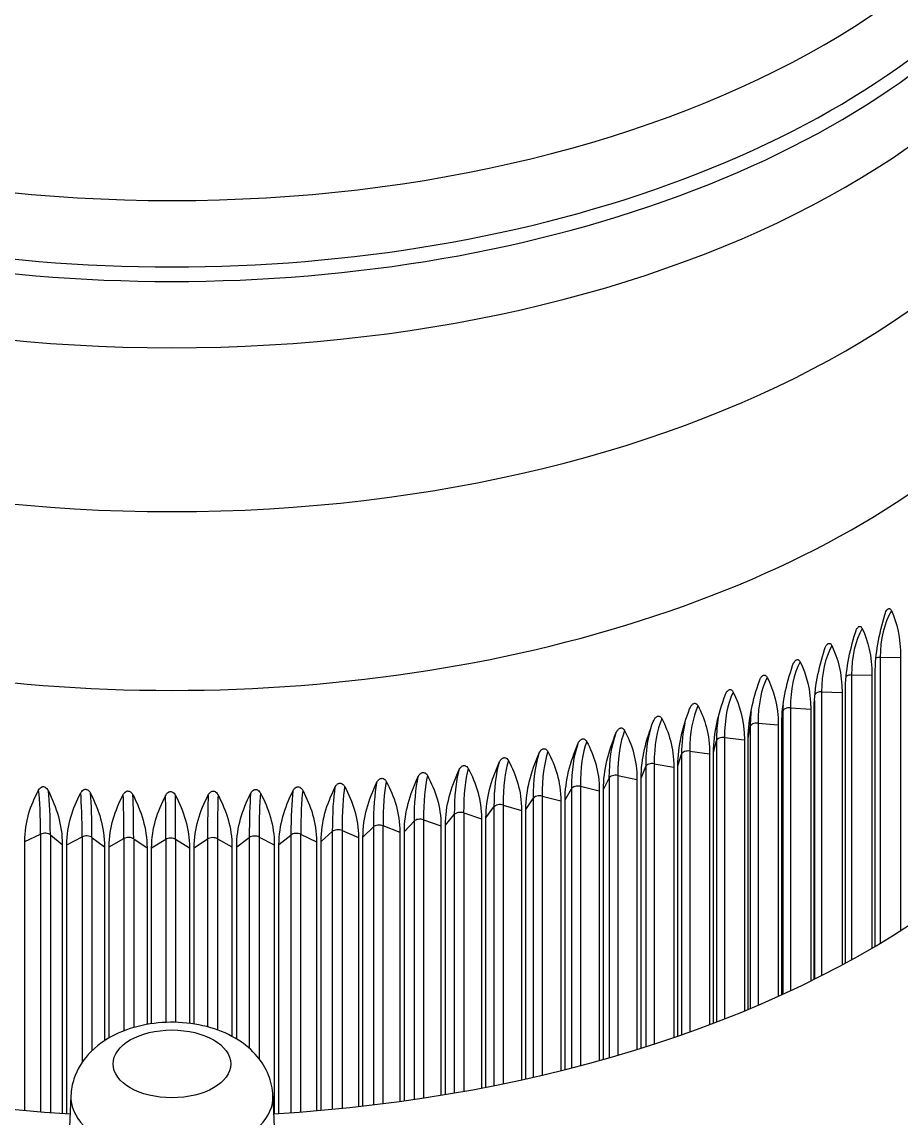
# Model space of a CAD drawing. Header units: millimetres. Extents: x 0 to 7722, y 0 to 5460.
# Drawn here: x 4790.51 to 4800.92, y 3646.07 to 3659.05 of the extents above; entities that cross this region are included whole.
import ezdxf

# ---------------------------------------------------------------- set-up
doc = ezdxf.new("R2010")
doc.units = ezdxf.units.MM
doc.header["$LTSCALE"] = 5
doc.layers.get('0').update_dxf_attribs({"linetype": 'CONTINUOUS'})

# ---------------------------------------------------------------- blocks, each defined once
blk = doc.blocks.new('RWFWFWEWEFWEFWEF')
for p, q in [((290.173, 17.268), (290.414, 17.27)), ((290.173, 17.268), (290.173, 13.883)), ((290.414, 17.27), (290.414, 14.032)), ((289.833, 17.06), (289.833, 13.688)), ((289.833, 17.06), (290.075, 17.056)), ((290.075, 17.056), (290.075, 13.825)), ((290.113, 13.847), (290.113, 17.079)), ((289.76, 13.648), (289.76, 16.873)), ((289.393, 16.759), (289.393, 13.457)), ((289.478, 16.86), (289.478, 13.5)), ((289.478, 16.86), (289.72, 16.851)), ((289.72, 16.851), (289.72, 13.626)), ((289.007, 16.488), (289.02, 16.627)), ((289.02, 16.627), (289.02, 13.28)), ((289.109, 16.67), (289.109, 13.321)), ((289.109, 16.67), (289.349, 16.654)), ((289.349, 16.654), (289.349, 13.436)), ((289.391, 16.676), (289.391, 16.725)), ((289.391, 13.456), (289.391, 16.676)), ((288.725, 16.49), (288.725, 13.149)), ((288.725, 16.49), (288.964, 16.468)), ((289.007, 13.274), (289.007, 16.488)), ((288.609, 16.31), (288.632, 16.449)), ((288.632, 16.449), (288.632, 13.11)), ((288.964, 16.468), (288.964, 13.254)), ((288.198, 16.143), (288.232, 16.28)), ((288.232, 16.28), (288.232, 12.95)), ((288.327, 16.319), (288.327, 12.987)), ((288.327, 16.319), (288.564, 16.291)), ((288.564, 16.291), (288.564, 13.082)), ((288.609, 13.101), (288.609, 16.31)), ((287.775, 15.986), (287.819, 16.122)), ((287.819, 16.122), (287.819, 12.799)), ((287.917, 16.159), (287.917, 12.834)), ((287.917, 16.159), (288.152, 16.125)), ((288.152, 16.125), (288.152, 12.92)), ((288.198, 12.937), (288.198, 16.143)), ((287.34, 15.839), (287.395, 15.975)), ((287.395, 15.975), (287.395, 12.658)), ((287.496, 16.009), (287.496, 12.69)), ((287.496, 16.009), (287.727, 15.969)), ((287.727, 15.969), (287.727, 12.767)), ((287.775, 12.784), (287.775, 15.986)), ((286.894, 15.704), (286.96, 15.839)), ((286.96, 15.839), (286.96, 12.527)), ((287.063, 15.87), (287.063, 12.557)), ((287.063, 15.87), (287.291, 15.824)), ((287.34, 12.641), (287.34, 15.839)), ((286.439, 15.581), (286.514, 15.713)), ((286.514, 15.713), (286.514, 12.406)), ((286.62, 15.742), (286.62, 12.434)), ((286.62, 15.742), (286.845, 15.69)), ((286.894, 12.508), (286.894, 15.704)), ((287.291, 15.824), (287.291, 12.626)), ((285.975, 15.469), (286.06, 15.599)), ((286.06, 15.599), (286.06, 12.297)), ((286.168, 15.625), (286.168, 12.321)), ((286.168, 15.625), (286.388, 15.568)), ((286.439, 12.387), (286.439, 15.581)), ((286.845, 15.69), (286.845, 12.495)), ((285.502, 15.369), (285.597, 15.497)), ((285.597, 15.497), (285.597, 12.198)), ((285.707, 15.52), (285.707, 12.22)), ((285.707, 15.52), (285.923, 15.457)), ((285.923, 15.457), (285.923, 12.266)), ((285.975, 12.277), (285.975, 15.469)), ((286.388, 15.568), (286.388, 12.375)), ((284.536, 15.205), (284.651, 15.327)), ((284.651, 15.327), (284.651, 12.035)), ((284.763, 15.345), (284.763, 12.051)), ((284.763, 15.345), (284.969, 15.272)), ((285.022, 15.281), (285.127, 15.406)), ((285.127, 15.406), (285.127, 12.11)), ((285.238, 15.426), (285.238, 12.13)), ((285.238, 15.426), (285.449, 15.358)), ((285.449, 15.358), (285.449, 12.169)), ((285.502, 12.179), (285.502, 15.369)), ((283.549, 15.09), (283.682, 15.207)), ((283.682, 15.207), (283.682, 11.918)), ((283.797, 15.218), (283.797, 11.929)), ((283.797, 15.218), (283.991, 15.135)), ((284.045, 15.141), (284.169, 15.261)), ((284.169, 15.261), (284.169, 11.97)), ((284.282, 15.276), (284.282, 11.984)), ((284.282, 15.276), (284.482, 15.197)), ((284.482, 15.197), (284.482, 12.011)), ((284.536, 12.018), (284.536, 15.205)), ((284.969, 15.272), (284.969, 12.084)), ((285.022, 12.093), (285.022, 15.281)), ((280.039, 15.088), (280.226, 15.176)), ((280.039, 11.904), (280.039, 15.088)), ((280.226, 15.176), (280.226, 11.888)), ((280.342, 15.167), (280.342, 11.879)), ((280.342, 15.167), (280.483, 15.054)), ((280.538, 15.05), (280.719, 15.143)), ((280.719, 15.143), (280.719, 12.473)), ((280.835, 15.137), (280.835, 12.611)), ((280.835, 15.137), (280.984, 15.027)), ((281.039, 15.025), (281.213, 15.122)), ((281.213, 15.122), (281.213, 12.846)), ((281.329, 15.119), (281.329, 12.885)), ((281.329, 15.119), (281.487, 15.014)), ((281.542, 15.013), (281.708, 15.114)), ((281.708, 15.114), (281.708, 12.946)), ((281.825, 15.114), (281.825, 12.948)), ((281.825, 15.114), (281.99, 15.012)), ((282.046, 15.013), (282.204, 15.118)), ((282.204, 15.118), (282.204, 12.894)), ((282.32, 15.121), (282.32, 12.858)), ((282.32, 15.121), (282.493, 15.024)), ((282.549, 15.026), (282.699, 15.135)), ((282.699, 15.135), (282.699, 12.639)), ((282.815, 15.141), (282.815, 12.515)), ((282.815, 15.141), (282.995, 15.048)), ((283.05, 15.052), (283.192, 15.165)), ((283.192, 15.165), (283.192, 11.877)), ((283.307, 15.174), (283.307, 11.886)), ((283.307, 15.174), (283.495, 15.085)), ((283.495, 15.085), (283.495, 11.901)), ((283.549, 11.906), (283.549, 15.09)), ((283.991, 15.135), (283.991, 11.95)), ((284.045, 11.956), (284.045, 15.141)), ((280.483, 15.054), (280.483, 11.87)), ((280.538, 11.866), (280.538, 15.05)), ((280.984, 15.027), (280.984, 12.73)), ((281.039, 12.764), (281.039, 15.025)), ((281.487, 15.014), (281.487, 12.922)), ((281.542, 12.931), (281.542, 15.013)), ((281.99, 15.012), (281.99, 12.935)), ((282.046, 12.927), (282.046, 15.013)), ((282.493, 15.024), (282.493, 12.781)), ((282.549, 12.749), (282.549, 15.026)), ((282.995, 15.048), (282.995, 11.864)), ((283.05, 11.868), (283.05, 15.052)), ((280.585, 12.078), (280.549, 11.232)), ((282.979, 12.078), (283.015, 11.232))]:
    blk.add_line(p, q)
for centre, major_axis, ratio, start_param, end_param in [((281.782, 17.662), (-25.94, 0), 0.575862, 5.147118, 7.822221), ((281.782, 18.332), (-24.75, 0), 0.575862, 5.169563, 7.961888), ((281.782, 28.133), (11.137, 0), 0.575862, 2.946285, 6.478493), ((281.782, 28.27), (11.076, 0), 0.575862, 2.976405, 6.448373), ((281.782, 28.969), (10.925, 0), 0.575862, 3.141593, 6.283185), ((281.782, 27.434), (11.287, 0), 0.575862, 3.141593, 6.283185), ((281.782, 25.494), (11.287, 0), 0.575862, 3.141593, 6.283185), ((281.782, 23.477), (11.46, 0), 0.575862, 3.092318, 6.33246), ((281.782, 18.537), (-11.65, 0), 0.575862, 6.102193, 7.750295), ((281.782, 18.537), (11.65, 0), 0.575862, 4.816075, 6.464305), ((291.445, 16.602), (-0.92, 1.451), 0.6052, 0.302702, 0.762115), ((281.782, 17.662), (-24.75, 0), 0.575862, 0, 1.606785), ((291.053, 16.363), (-0.863, 1.486), 0.580473, 0.325848, 0.785261), ((290.644, 16.133), (-0.807, 1.517), 0.554625, 0.347048, 0.80646), ((290.174, 17.222), (0.08, 0), 0.575862, 1.588317, 2.273391), ((290.218, 15.915), (-0.752, 1.545), 0.527707, 0.366425, 0.825837), ((289.775, 15.707), (-0.698, 1.57), 0.499771, 0.384096, 0.843508), ((289.831, 17.014), (0.08, 0), 0.575862, 1.544378, 2.475765), ((289.317, 15.51), (0.646, -1.592), 0.470869, 3.541762, 4.001175), ((289.473, 16.814), (-0.08, 0), 0.575862, 4.642033, 5.912433), ((288.844, 15.326), (0.595, -1.612), 0.441059, 3.556337, 4.015749), ((289.683, 15.666), (0.698, -1.57), 0.499771, 3.852716, 3.985101), ((290.129, 15.871), (0.752, -1.545), 0.527707, 3.915997, 3.96743), ((289.099, 16.625), (-0.08, 0), 0.575862, 4.598094, 6.229977), ((288.358, 15.153), (0.545, -1.63), 0.410397, 3.569501, 4.028913), ((288.746, 15.289), (0.595, -1.612), 0.441059, 3.725929, 4.015749), ((289.222, 15.472), (0.646, -1.592), 0.470869, 3.789559, 4.001175), ((288.712, 16.444), (-0.08, 0), 0.575862, 4.554156, 6.186039), ((287.756, 14.962), (0.496, -1.645), 0.378943, 3.595512, 4.040749), ((287.859, 14.993), (0.496, -1.645), 0.378943, 3.581337, 4.040749), ((288.257, 15.119), (0.545, -1.63), 0.410397, 3.66137, 4.028913), ((287.243, 14.817), (0.447, -1.659), 0.346758, 3.591916, 4.051328), ((287.349, 14.845), (0.447, -1.659), 0.346758, 3.591916, 4.051328), ((288.311, 16.274), (-0.08, 0), 0.575862, 4.510218, 6.1421), ((286.72, 14.685), (0.4, -1.671), 0.313903, 3.601303, 4.060715), ((286.827, 14.711), (0.4, -1.671), 0.313903, 3.601303, 4.060715), ((287.898, 16.114), (-0.08, 0), 0.575862, 4.466279, 6.098162), ((224.295, 50.674), (100.707, 0), 0.575862, 5.2818, 5.643961), ((286.187, 14.567), (0.354, -1.682), 0.280443, 3.609555, 4.068967), ((286.296, 14.59), (0.354, -1.682), 0.280443, 3.609555, 4.068967), ((287.473, 15.965), (-0.08, 0), 0.575862, 4.422341, 6.054224), ((285.096, 14.372), (0.263, -1.698), 0.211963, 3.622845, 4.082258), ((285.209, 14.389), (0.263, -1.698), 0.211963, 3.622845, 4.082258), ((285.645, 14.463), (0.308, -1.691), 0.246441, 3.616721, 4.076134), ((285.756, 14.483), (0.308, -1.691), 0.246441, 3.616721, 4.076134), ((287.037, 15.826), (-0.08, 0), 0.575862, 4.378403, 6.010285), ((283.98, 14.232), (0.173, -1.71), 0.141848, 3.632105, 4.091518), ((284.095, 14.244), (0.173, -1.71), 0.141848, 3.632105, 4.091518), ((284.541, 14.295), (0.218, -1.704), 0.177076, 3.627963, 4.087376), ((284.655, 14.31), (0.218, -1.704), 0.177076, 3.627963, 4.087376), ((286.59, 15.699), (-0.08, 0), 0.575862, 4.334464, 5.966347), ((279.998, 14.195), (-0.132, -1.713), 0.108561, 2.188648, 2.64806), ((280.114, 14.186), (-0.132, -1.713), 0.108561, 2.188648, 2.64806), ((280.565, 14.157), (-0.088, -1.716), 0.072864, 2.186333, 2.645745), ((280.681, 14.151), (-0.088, -1.716), 0.072864, 2.186333, 2.645745), ((281.135, 14.134), (-0.045, -1.718), 0.037027, 2.184938, 2.64435), ((281.251, 14.131), (-0.045, -1.718), 0.037027, 2.184938, 2.64435), ((281.706, 14.125), (-0.001, -1.718), 0.001118, 2.184455, 2.643867), ((281.823, 14.124), (-0.001, -1.718), 0.001118, 2.184455, 2.643867), ((282.277, 14.13), (0.042, -1.718), 0.034794, 3.638892, 4.098304), ((282.394, 14.133), (0.042, -1.718), 0.034794, 3.638892, 4.098304), ((282.847, 14.15), (0.086, -1.716), 0.070638, 3.637554, 4.096966), ((282.963, 14.155), (0.086, -1.716), 0.070638, 3.637554, 4.096966), ((283.415, 14.184), (0.129, -1.713), 0.106345, 3.635296, 4.094708), ((283.531, 14.192), (0.129, -1.713), 0.106345, 3.635296, 4.094708), ((286.135, 15.583), (-0.08, 0), 0.575862, 4.290526, 5.922409), ((285.671, 15.479), (0.08, 0), 0.575862, 1.104995, 2.736878), ((284.721, 15.306), (0.08, 0), 0.575862, 1.017118, 2.649001), ((285.199, 15.386), (0.08, 0), 0.575862, 1.061056, 2.692939), ((280.277, 15.14), (0.08, 0), 0.575862, 0.621673, 2.253556), ((283.257, 15.138), (0.08, 0), 0.575862, 0.885303, 2.517186), ((283.749, 15.181), (0.08, 0), 0.575862, 0.929241, 2.561124), ((284.237, 15.237), (0.08, 0), 0.575862, 0.97318, 2.605063), ((224.295, 50.674), (103.373, 0), 0.575862, 5.2818, 5.643961), ((280.772, 15.108), (0.08, 0), 0.575862, 0.665611, 2.297494), ((281.269, 15.089), (0.08, 0), 0.575862, 0.70955, 2.341432), ((281.767, 15.082), (0.08, 0), 0.575862, 0.753488, 2.385371), ((282.265, 15.088), (0.08, 0), 0.575862, 0.797426, 2.429309), ((282.762, 15.107), (0.08, 0), 0.575862, 0.841365, 2.473247), ((224.295, 50.298), (-103.459, 0), 0.575862, 2.140208, 2.502368), ((281.782, 12.061), (1.197, 0), 0.575862, 3.116993, 6.307785)]:
    blk.add_ellipse(centre, major_axis=major_axis, ratio=ratio, start_param=start_param, end_param=end_param)
blk.add_ellipse((281.782, 12.455), major_axis=(0.697, 0), ratio=0.575862)
for points, knots in [([(290.226, 17.772), (290.228, 17.78), (290.231, 17.788), (290.238, 17.807), (290.243, 17.816), (290.251, 17.828), (290.254, 17.832), (290.26, 17.838), (290.263, 17.84), (290.265, 17.842), (290.269, 17.844), (290.272, 17.846), (290.279, 17.847), (290.282, 17.846), (290.29, 17.843), (290.295, 17.838), (290.3, 17.83), (290.302, 17.826), (290.305, 17.822)], [0.05751369, 0.05751369, 0.05751369, 0.05751369, 0.05920225, 0.05920225, 0.0620522, 0.0620522, 0.06345724, 0.06345724, 0.0647649, 0.0647649, 0.0647649, 0.06626207, 0.06626207, 0.06811058, 0.06811058, 0.07108386, 0.07108386, 0.07319434, 0.07319434, 0.07319434, 0.07319434]), ([(289.878, 17.563), (289.88, 17.571), (289.883, 17.578), (289.89, 17.597), (289.896, 17.607), (289.904, 17.618), (289.907, 17.622), (289.913, 17.628), (289.916, 17.63), (289.919, 17.632), (289.922, 17.634), (289.926, 17.635), (289.933, 17.636), (289.937, 17.635), (289.945, 17.632), (289.949, 17.627), (289.955, 17.619), (289.958, 17.615), (289.96, 17.61)], [0.05751369, 0.05751369, 0.05751369, 0.05751369, 0.05920225, 0.05920225, 0.0620522, 0.0620522, 0.06345724, 0.06345724, 0.0647649, 0.0647649, 0.0647649, 0.06626207, 0.06626207, 0.06811058, 0.06811058, 0.07108386, 0.07108386, 0.07319434, 0.07319434, 0.07319434, 0.07319434]), ([(289.514, 17.362), (289.516, 17.371), (289.519, 17.378), (289.527, 17.396), (289.532, 17.406), (289.541, 17.417), (289.544, 17.421), (289.55, 17.427), (289.553, 17.429), (289.557, 17.431), (289.56, 17.432), (289.564, 17.434), (289.571, 17.434), (289.575, 17.433), (289.584, 17.43), (289.588, 17.425), (289.595, 17.417), (289.597, 17.413), (289.599, 17.408)], [0.05751369, 0.05751369, 0.05751369, 0.05751369, 0.05920225, 0.05920225, 0.0620522, 0.0620522, 0.06345724, 0.06345724, 0.0647649, 0.0647649, 0.0647649, 0.06626207, 0.06626207, 0.06811058, 0.06811058, 0.07108386, 0.07108386, 0.07319434, 0.07319434, 0.07319434, 0.07319434]), ([(289.135, 17.172), (289.137, 17.18), (289.14, 17.187), (289.148, 17.205), (289.154, 17.215), (289.163, 17.226), (289.166, 17.229), (289.173, 17.235), (289.176, 17.237), (289.179, 17.239), (289.183, 17.24), (289.187, 17.241), (289.195, 17.242), (289.199, 17.241), (289.208, 17.237), (289.212, 17.233), (289.219, 17.224), (289.221, 17.22), (289.224, 17.215)], [0.05751369, 0.05751369, 0.05751369, 0.05751369, 0.05920225, 0.05920225, 0.0620522, 0.0620522, 0.06345724, 0.06345724, 0.0647649, 0.0647649, 0.0647649, 0.06626207, 0.06626207, 0.06811058, 0.06811058, 0.07108386, 0.07108386, 0.07319434, 0.07319434, 0.07319434, 0.07319434]), ([(288.741, 16.99), (288.744, 16.998), (288.747, 17.006), (288.756, 17.024), (288.762, 17.033), (288.771, 17.044), (288.774, 17.047), (288.781, 17.053), (288.784, 17.055), (288.788, 17.056), (288.792, 17.058), (288.795, 17.059), (288.804, 17.059), (288.808, 17.058), (288.817, 17.054), (288.822, 17.049), (288.829, 17.041), (288.831, 17.036), (288.834, 17.032)], [0.05751369, 0.05751369, 0.05751369, 0.05751369, 0.05920225, 0.05920225, 0.0620522, 0.0620522, 0.06345724, 0.06345724, 0.0647649, 0.0647649, 0.0647649, 0.06626207, 0.06626207, 0.06811058, 0.06811058, 0.07108386, 0.07108386, 0.07319434, 0.07319434, 0.07319434, 0.07319434]), ([(288.335, 16.82), (288.338, 16.827), (288.341, 16.835), (288.349, 16.852), (288.356, 16.862), (288.365, 16.872), (288.368, 16.875), (288.375, 16.881), (288.379, 16.883), (288.382, 16.884), (288.387, 16.886), (288.391, 16.887), (288.399, 16.887), (288.403, 16.886), (288.413, 16.881), (288.418, 16.876), (288.425, 16.868), (288.428, 16.863), (288.43, 16.858)], [0.05751369, 0.05751369, 0.05751369, 0.05751369, 0.05920225, 0.05920225, 0.0620522, 0.0620522, 0.06345724, 0.06345724, 0.0647649, 0.0647649, 0.0647649, 0.06626207, 0.06626207, 0.06811058, 0.06811058, 0.07108386, 0.07108386, 0.07319434, 0.07319434, 0.07319434, 0.07319434]), ([(287.915, 16.659), (287.918, 16.667), (287.922, 16.674), (287.931, 16.691), (287.937, 16.7), (287.947, 16.711), (287.95, 16.714), (287.957, 16.719), (287.961, 16.721), (287.965, 16.722), (287.969, 16.724), (287.973, 16.725), (287.982, 16.725), (287.986, 16.723), (287.996, 16.719), (288.001, 16.714), (288.008, 16.705), (288.011, 16.7), (288.014, 16.695)], [0.05751369, 0.05751369, 0.05751369, 0.05751369, 0.05920225, 0.05920225, 0.0620522, 0.0620522, 0.06345724, 0.06345724, 0.0647649, 0.0647649, 0.0647649, 0.06626207, 0.06626207, 0.06811058, 0.06811058, 0.07108386, 0.07108386, 0.07319434, 0.07319434, 0.07319434, 0.07319434]), ([(287.484, 16.509), (287.487, 16.517), (287.491, 16.524), (287.5, 16.541), (287.506, 16.55), (287.516, 16.56), (287.52, 16.563), (287.527, 16.568), (287.531, 16.57), (287.535, 16.571), (287.539, 16.573), (287.543, 16.573), (287.552, 16.573), (287.557, 16.572), (287.567, 16.567), (287.572, 16.562), (287.58, 16.553), (287.583, 16.548), (287.585, 16.543)], [0.05751369, 0.05751369, 0.05751369, 0.05751369, 0.05920225, 0.05920225, 0.0620522, 0.0620522, 0.06345724, 0.06345724, 0.0647649, 0.0647649, 0.0647649, 0.06626207, 0.06626207, 0.06811058, 0.06811058, 0.07108386, 0.07108386, 0.07319434, 0.07319434, 0.07319434, 0.07319434]), ([(287.042, 16.371), (287.045, 16.378), (287.049, 16.385), (287.058, 16.402), (287.065, 16.411), (287.075, 16.421), (287.079, 16.424), (287.086, 16.428), (287.09, 16.43), (287.094, 16.431), (287.098, 16.433), (287.103, 16.433), (287.112, 16.433), (287.116, 16.431), (287.127, 16.426), (287.132, 16.421), (287.14, 16.411), (287.143, 16.407), (287.145, 16.402)], [0.05751369, 0.05751369, 0.05751369, 0.05751369, 0.05920225, 0.05920225, 0.0620522, 0.0620522, 0.06345724, 0.06345724, 0.0647649, 0.0647649, 0.0647649, 0.06626207, 0.06626207, 0.06811058, 0.06811058, 0.07108386, 0.07108386, 0.07319434, 0.07319434, 0.07319434, 0.07319434]), ([(286.59, 16.243), (286.593, 16.251), (286.596, 16.258), (286.606, 16.274), (286.613, 16.283), (286.623, 16.293), (286.627, 16.295), (286.635, 16.3), (286.639, 16.302), (286.643, 16.303), (286.647, 16.304), (286.652, 16.304), (286.661, 16.303), (286.666, 16.302), (286.676, 16.296), (286.682, 16.291), (286.69, 16.281), (286.693, 16.277), (286.695, 16.272)], [0.05751369, 0.05751369, 0.05751369, 0.05751369, 0.05920225, 0.05920225, 0.0620522, 0.0620522, 0.06345724, 0.06345724, 0.0647649, 0.0647649, 0.0647649, 0.06626207, 0.06626207, 0.06811058, 0.06811058, 0.07108386, 0.07108386, 0.07319434, 0.07319434, 0.07319434, 0.07319434]), ([(286.128, 16.127), (286.132, 16.135), (286.135, 16.142), (286.145, 16.158), (286.152, 16.167), (286.163, 16.176), (286.166, 16.179), (286.174, 16.183), (286.178, 16.185), (286.182, 16.185), (286.187, 16.187), (286.191, 16.187), (286.201, 16.186), (286.206, 16.184), (286.217, 16.178), (286.222, 16.173), (286.23, 16.163), (286.233, 16.158), (286.236, 16.153)], [0.05751369, 0.05751369, 0.05751369, 0.05751369, 0.05920225, 0.05920225, 0.0620522, 0.0620522, 0.06345724, 0.06345724, 0.0647649, 0.0647649, 0.0647649, 0.06626207, 0.06626207, 0.06811058, 0.06811058, 0.07108386, 0.07108386, 0.07319434, 0.07319434, 0.07319434, 0.07319434]), ([(285.181, 15.931), (285.184, 15.939), (285.188, 15.945), (285.198, 15.961), (285.205, 15.969), (285.216, 15.978), (285.22, 15.981), (285.228, 15.984), (285.232, 15.986), (285.237, 15.987), (285.241, 15.987), (285.246, 15.987), (285.256, 15.986), (285.261, 15.984), (285.272, 15.978), (285.278, 15.972), (285.286, 15.962), (285.289, 15.957), (285.292, 15.951)], [0.05751369, 0.05751369, 0.05751369, 0.05751369, 0.05920225, 0.05920225, 0.0620522, 0.0620522, 0.06345724, 0.06345724, 0.0647649, 0.0647649, 0.0647649, 0.06626207, 0.06626207, 0.06811058, 0.06811058, 0.07108386, 0.07108386, 0.07319434, 0.07319434, 0.07319434, 0.07319434]), ([(285.658, 16.023), (285.662, 16.031), (285.665, 16.037), (285.675, 16.054), (285.682, 16.062), (285.693, 16.071), (285.697, 16.074), (285.705, 16.078), (285.709, 16.079), (285.713, 16.08), (285.718, 16.081), (285.722, 16.081), (285.732, 16.08), (285.737, 16.078), (285.748, 16.072), (285.754, 16.067), (285.762, 16.056), (285.765, 16.052), (285.768, 16.046)], [0.05751369, 0.05751369, 0.05751369, 0.05751369, 0.05920225, 0.05920225, 0.0620522, 0.0620522, 0.06345724, 0.06345724, 0.0647649, 0.0647649, 0.0647649, 0.06626207, 0.06626207, 0.06811058, 0.06811058, 0.07108386, 0.07108386, 0.07319434, 0.07319434, 0.07319434, 0.07319434]), ([(284.207, 15.784), (284.211, 15.791), (284.214, 15.797), (284.225, 15.813), (284.232, 15.821), (284.243, 15.829), (284.247, 15.831), (284.256, 15.835), (284.26, 15.836), (284.264, 15.836), (284.269, 15.837), (284.274, 15.837), (284.284, 15.835), (284.289, 15.833), (284.301, 15.825), (284.307, 15.82), (284.315, 15.809), (284.318, 15.804), (284.321, 15.798)], [0.05751369, 0.05751369, 0.05751369, 0.05751369, 0.05920225, 0.05920225, 0.0620522, 0.0620522, 0.06345724, 0.06345724, 0.0647649, 0.0647649, 0.0647649, 0.06626207, 0.06626207, 0.06811058, 0.06811058, 0.07108386, 0.07108386, 0.07319434, 0.07319434, 0.07319434, 0.07319434]), ([(284.697, 15.851), (284.7, 15.859), (284.704, 15.865), (284.714, 15.881), (284.721, 15.889), (284.733, 15.897), (284.737, 15.9), (284.745, 15.903), (284.749, 15.905), (284.753, 15.905), (284.758, 15.906), (284.763, 15.906), (284.773, 15.904), (284.778, 15.902), (284.789, 15.895), (284.795, 15.89), (284.803, 15.879), (284.807, 15.874), (284.809, 15.869)], [0.05751369, 0.05751369, 0.05751369, 0.05751369, 0.05920225, 0.05920225, 0.0620522, 0.0620522, 0.06345724, 0.06345724, 0.0647649, 0.0647649, 0.0647649, 0.06626207, 0.06626207, 0.06811058, 0.06811058, 0.07108386, 0.07108386, 0.07319434, 0.07319434, 0.07319434, 0.07319434]), ([(280.203, 15.697), (280.206, 15.704), (280.21, 15.709), (280.22, 15.723), (280.228, 15.729), (280.239, 15.735), (280.243, 15.736), (280.252, 15.738), (280.256, 15.738), (280.26, 15.738), (280.265, 15.738), (280.27, 15.737), (280.28, 15.732), (280.285, 15.729), (280.297, 15.72), (280.303, 15.713), (280.312, 15.7), (280.315, 15.695), (280.318, 15.688)], [0.05751369, 0.05751369, 0.05751369, 0.05751369, 0.05920225, 0.05920225, 0.0620522, 0.0620522, 0.06345724, 0.06345724, 0.0647649, 0.0647649, 0.0647649, 0.06626207, 0.06626207, 0.06811058, 0.06811058, 0.07108386, 0.07108386, 0.07319434, 0.07319434, 0.07319434, 0.07319434]), ([(280.703, 15.664), (280.706, 15.67), (280.71, 15.676), (280.72, 15.69), (280.728, 15.696), (280.739, 15.702), (280.744, 15.704), (280.752, 15.706), (280.756, 15.706), (280.761, 15.706), (280.766, 15.706), (280.77, 15.705), (280.781, 15.701), (280.786, 15.698), (280.798, 15.689), (280.804, 15.682), (280.812, 15.669), (280.816, 15.664), (280.819, 15.658)], [0.05751369, 0.05751369, 0.05751369, 0.05751369, 0.05920225, 0.05920225, 0.0620522, 0.0620522, 0.06345724, 0.06345724, 0.0647649, 0.0647649, 0.0647649, 0.06626207, 0.06626207, 0.06811058, 0.06811058, 0.07108386, 0.07108386, 0.07319434, 0.07319434, 0.07319434, 0.07319434]), ([(282.714, 15.656), (282.718, 15.663), (282.721, 15.669), (282.732, 15.684), (282.739, 15.691), (282.751, 15.698), (282.755, 15.7), (282.764, 15.703), (282.768, 15.704), (282.772, 15.704), (282.777, 15.705), (282.782, 15.704), (282.792, 15.701), (282.797, 15.699), (282.809, 15.691), (282.815, 15.684), (282.824, 15.673), (282.827, 15.668), (282.83, 15.662)], [0.05751369, 0.05751369, 0.05751369, 0.05751369, 0.05920225, 0.05920225, 0.0620522, 0.0620522, 0.06345724, 0.06345724, 0.0647649, 0.0647649, 0.0647649, 0.06626207, 0.06626207, 0.06811058, 0.06811058, 0.07108386, 0.07108386, 0.07319434, 0.07319434, 0.07319434, 0.07319434]), ([(283.215, 15.686), (283.218, 15.693), (283.222, 15.699), (283.233, 15.714), (283.24, 15.722), (283.252, 15.729), (283.256, 15.731), (283.264, 15.734), (283.268, 15.735), (283.273, 15.736), (283.278, 15.736), (283.282, 15.736), (283.293, 15.733), (283.298, 15.731), (283.31, 15.723), (283.316, 15.717), (283.324, 15.706), (283.327, 15.701), (283.331, 15.695)], [0.05751369, 0.05751369, 0.05751369, 0.05751369, 0.05920225, 0.05920225, 0.0620522, 0.0620522, 0.06345724, 0.06345724, 0.0647649, 0.0647649, 0.0647649, 0.06626207, 0.06626207, 0.06811058, 0.06811058, 0.07108386, 0.07108386, 0.07319434, 0.07319434, 0.07319434, 0.07319434]), ([(283.713, 15.729), (283.716, 15.736), (283.72, 15.742), (283.731, 15.757), (283.738, 15.765), (283.749, 15.773), (283.753, 15.775), (283.762, 15.778), (283.766, 15.779), (283.77, 15.78), (283.775, 15.78), (283.78, 15.78), (283.79, 15.778), (283.795, 15.775), (283.807, 15.768), (283.813, 15.762), (283.822, 15.751), (283.825, 15.746), (283.828, 15.74)], [0.05751369, 0.05751369, 0.05751369, 0.05751369, 0.05920225, 0.05920225, 0.0620522, 0.0620522, 0.06345724, 0.06345724, 0.0647649, 0.0647649, 0.0647649, 0.06626207, 0.06626207, 0.06811058, 0.06811058, 0.07108386, 0.07108386, 0.07319434, 0.07319434, 0.07319434, 0.07319434]), ([(281.205, 15.643), (281.208, 15.649), (281.212, 15.655), (281.223, 15.669), (281.23, 15.676), (281.242, 15.682), (281.246, 15.684), (281.254, 15.686), (281.259, 15.687), (281.263, 15.686), (281.268, 15.686), (281.273, 15.685), (281.283, 15.682), (281.288, 15.679), (281.3, 15.67), (281.306, 15.663), (281.315, 15.651), (281.318, 15.646), (281.321, 15.64)], [0.05751369, 0.05751369, 0.05751369, 0.05751369, 0.05920225, 0.05920225, 0.0620522, 0.0620522, 0.06345724, 0.06345724, 0.0647649, 0.0647649, 0.0647649, 0.06626207, 0.06626207, 0.06811058, 0.06811058, 0.07108386, 0.07108386, 0.07319434, 0.07319434, 0.07319434, 0.07319434]), ([(281.708, 15.634), (281.712, 15.641), (281.715, 15.647), (281.726, 15.661), (281.733, 15.668), (281.745, 15.675), (281.749, 15.677), (281.758, 15.679), (281.762, 15.68), (281.766, 15.68), (281.771, 15.68), (281.776, 15.679), (281.787, 15.675), (281.792, 15.673), (281.804, 15.664), (281.81, 15.657), (281.818, 15.646), (281.822, 15.64), (281.825, 15.634)], [0.05751369, 0.05751369, 0.05751369, 0.05751369, 0.05920225, 0.05920225, 0.0620522, 0.0620522, 0.06345724, 0.06345724, 0.0647649, 0.0647649, 0.0647649, 0.06626207, 0.06626207, 0.06811058, 0.06811058, 0.07108386, 0.07108386, 0.07319434, 0.07319434, 0.07319434, 0.07319434]), ([(282.212, 15.639), (282.215, 15.646), (282.219, 15.652), (282.229, 15.666), (282.237, 15.673), (282.248, 15.68), (282.253, 15.682), (282.261, 15.685), (282.265, 15.686), (282.27, 15.686), (282.275, 15.686), (282.28, 15.685), (282.29, 15.682), (282.295, 15.679), (282.307, 15.671), (282.313, 15.665), (282.322, 15.653), (282.325, 15.648), (282.328, 15.642)], [0.05751369, 0.05751369, 0.05751369, 0.05751369, 0.05920225, 0.05920225, 0.0620522, 0.0620522, 0.06345724, 0.06345724, 0.0647649, 0.0647649, 0.0647649, 0.06626207, 0.06626207, 0.06811058, 0.06811058, 0.07108386, 0.07108386, 0.07319434, 0.07319434, 0.07319434, 0.07319434]), ([(282.979, 12.078), (282.975, 12.163), (282.956, 12.247), (282.892, 12.406), (282.846, 12.48), (282.727, 12.622), (282.651, 12.684), (282.468, 12.801), (282.358, 12.849), (282.12, 12.92), (281.99, 12.94), (281.732, 12.952), (281.602, 12.944), (281.349, 12.896), (281.225, 12.858), (280.993, 12.744), (280.884, 12.669), (280.72, 12.487), (280.659, 12.39), (280.601, 12.215), (280.588, 12.147), (280.585, 12.078)], [5.522387, 5.522387, 5.522387, 5.522387, 5.724635, 5.724635, 5.947911, 5.947911, 6.228734, 6.228734, 6.592169, 6.592169, 6.989175, 6.989175, 7.381429, 7.381429, 7.776819, 7.776819, 8.16244, 8.16244, 8.451735, 8.451735, 8.61478, 8.61478, 8.61478, 8.61478])]:
    blk.add_open_spline(points, degree=3, knots=knots)
for points in [[(290.305, 17.822), (290.37, 17.674), (290.414, 17.503), (290.414, 17.27)], [(290.113, 17.079), (290.113, 17.312), (290.16, 17.541), (290.226, 17.772)], [(289.76, 16.873), (289.76, 17.105), (289.809, 17.334), (289.878, 17.563)], [(289.96, 17.61), (290.028, 17.461), (290.075, 17.288), (290.075, 17.056)], [(289.599, 17.408), (289.67, 17.257), (289.72, 17.083), (289.72, 16.851)], [(289.391, 16.676), (289.391, 16.908), (289.442, 17.135), (289.514, 17.362)], [(289.007, 16.488), (289.007, 16.72), (289.06, 16.946), (289.135, 17.172)], [(289.224, 17.215), (289.298, 17.062), (289.349, 16.887), (289.349, 16.654)], [(288.834, 17.032), (288.91, 16.877), (288.964, 16.7), (288.964, 16.468)], [(288.609, 16.31), (288.609, 16.543), (288.664, 16.767), (288.741, 16.99)], [(288.198, 16.143), (288.198, 16.375), (288.255, 16.598), (288.335, 16.82)], [(288.43, 16.858), (288.509, 16.701), (288.564, 16.524), (288.564, 16.291)], [(287.775, 15.986), (287.775, 16.218), (287.833, 16.44), (287.915, 16.659)], [(288.014, 16.695), (288.095, 16.536), (288.152, 16.357), (288.152, 16.125)], [(287.34, 15.839), (287.34, 16.072), (287.4, 16.292), (287.484, 16.509)], [(287.585, 16.543), (287.669, 16.382), (287.727, 16.201), (287.727, 15.969)], [(286.894, 15.704), (286.894, 15.937), (286.956, 16.156), (287.042, 16.371)], [(287.145, 16.402), (287.231, 16.239), (287.291, 16.056), (287.291, 15.824)], [(286.439, 15.581), (286.439, 15.813), (286.502, 16.03), (286.59, 16.243)], [(286.695, 16.272), (286.783, 16.106), (286.845, 15.923), (286.845, 15.69)], [(285.975, 15.469), (285.975, 15.701), (286.038, 15.917), (286.128, 16.127)], [(286.236, 16.153), (286.326, 15.986), (286.388, 15.8), (286.388, 15.568)], [(285.502, 15.369), (285.502, 15.601), (285.567, 15.815), (285.658, 16.023)], [(285.768, 16.046), (285.859, 15.876), (285.923, 15.69), (285.923, 15.457)], [(284.536, 15.205), (284.536, 15.437), (284.603, 15.648), (284.697, 15.851)], [(284.809, 15.869), (284.903, 15.694), (284.969, 15.504), (284.969, 15.272)], [(285.022, 15.281), (285.022, 15.513), (285.088, 15.725), (285.181, 15.931)], [(285.292, 15.951), (285.385, 15.779), (285.449, 15.591), (285.449, 15.358)], [(283.549, 15.09), (283.549, 15.323), (283.617, 15.53), (283.713, 15.729)], [(283.828, 15.74), (283.923, 15.561), (283.991, 15.367), (283.991, 15.135)], [(284.045, 15.141), (284.045, 15.374), (284.112, 15.583), (284.207, 15.784)], [(284.321, 15.798), (284.416, 15.621), (284.482, 15.43), (284.482, 15.197)], [(280.039, 15.088), (280.039, 15.321), (280.106, 15.516), (280.203, 15.697)], [(280.318, 15.688), (280.414, 15.492), (280.483, 15.286), (280.483, 15.054)], [(280.538, 15.05), (280.538, 15.283), (280.606, 15.48), (280.703, 15.664)], [(280.819, 15.658), (280.916, 15.464), (280.984, 15.26), (280.984, 15.027)], [(281.039, 15.025), (281.039, 15.258), (281.108, 15.456), (281.205, 15.643)], [(281.321, 15.64), (281.418, 15.448), (281.487, 15.246), (281.487, 15.014)], [(281.542, 15.013), (281.542, 15.245), (281.611, 15.445), (281.708, 15.634)], [(281.825, 15.634), (281.922, 15.445), (281.99, 15.245), (281.99, 15.012)], [(282.046, 15.013), (282.046, 15.245), (282.114, 15.448), (282.212, 15.639)], [(282.328, 15.642), (282.425, 15.455), (282.493, 15.256), (282.493, 15.024)], [(282.549, 15.026), (282.549, 15.259), (282.617, 15.462), (282.714, 15.656)], [(282.83, 15.662), (282.927, 15.478), (282.995, 15.281), (282.995, 15.048)], [(283.05, 15.052), (283.05, 15.284), (283.119, 15.49), (283.215, 15.686)], [(283.331, 15.695), (283.427, 15.513), (283.495, 15.318), (283.495, 15.085)]]:
    blk.add_open_spline(points, degree=3)

msp = doc.modelspace()

# ---------------------------------------------------------------- block references
msp.add_blockref('RWFWFWEWEFWEFWEF', (4510.5, 3634.26))

doc.saveas('drawing.dxf')
